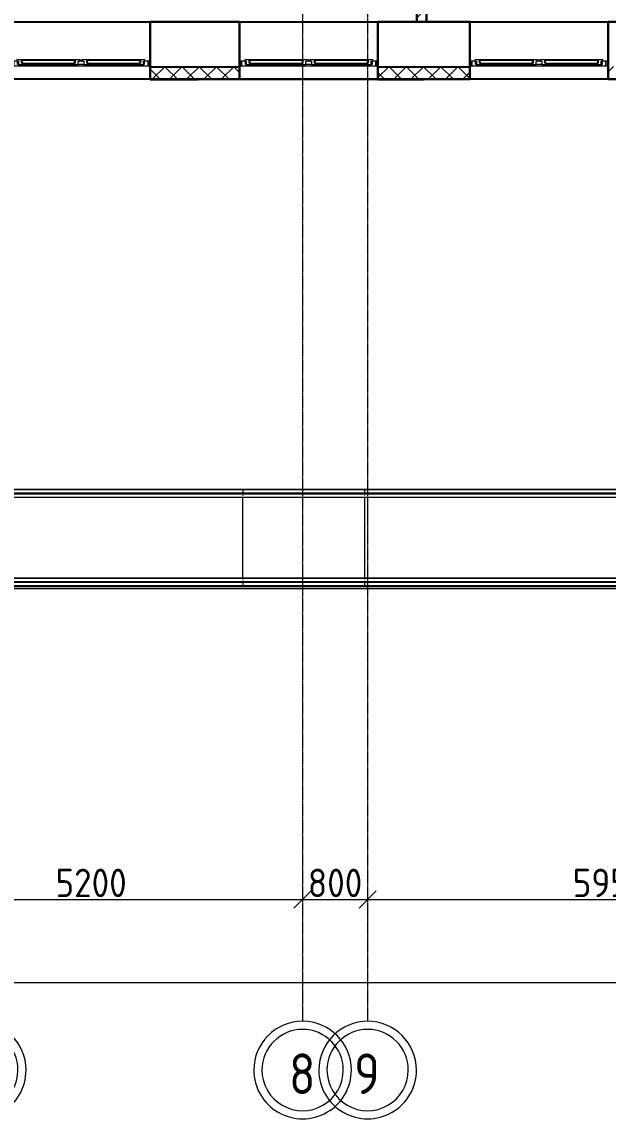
# Model space of a CAD drawing. Header units: millimetres. Extents: x -695119 to 412940, y -249585 to 622758.
# Drawn here: x -121966 to -114761, y 504638 to 518160 of the extents above; entities that cross this region are included whole.
import ezdxf

# ---------------------------------------------------------------- set-up
doc = ezdxf.new("R2010")
doc.units = ezdxf.units.MM
doc.linetypes.add('ADSK_Линия сетки', pattern=[25, 20, -2.5, 0, -2.5])
for name, color, linetype, lineweight in [('Балясины', 7, 'Continuous', 9), ('Каркас_Импост', 8, 'Continuous', 9), ('Ограждение', 8, 'Continuous', 9), ('Окна', 252, 'Continuous', 9), ('Оси', 252, 'Continuous', 9), ('Остекление', 8, 'Continuous', 9), ('Пандус', 7, 'Continuous', 18), ('Перекрытия', 7, 'Continuous', 18), ('Поручни', 8, 'Continuous', 9), ('Размеры', 7, 'Continuous', 9), ('Стены разрез', 7, 'Continuous', 30), ('Стены штриховка', 7, 'Continuous', 9), ('Тонкие линии', 7, 'Continuous', 18)]:
    doc.layers.add(name, color=color, linetype=linetype, lineweight=lineweight)
doc.layers.add('Стены', color=194, linetype='Continuous')
doc.styles.add('GOST Common_1', font='', dxfattribs={"height": 250})
doc.styles.add('ISOCPEUR', font='isocpeur.ttf', dxfattribs={"width": 0.9, "height": 350})
doc.styles.get('GOST Common_1').set_extended_font_data('GOST type B')
doc.dimstyles.new('ADSK_Основной_3_5_мм', dxfattribs={"dimscale": 304.8, "dimtxt": 348.593412, "dimasz": 0.695866, "dimexe": 0.492126, "dimexo": 0.492126, "dimgap": 0.098425, "dimtad": 1, "dimdec": 0, "dimdsep": 46, "dimtxsty": 'ISOCPEUR', "dimblk1": 'OBLIQUE', "dimblk2": 'OBLIQUE', "dimsah": 1, "dimcen": 0.09, "dimdle": 0.492126, "dimazin": 0, "dimtfac": 1, "dimtdec": 4, "dimtix": 1, "dimtmove": 0, "dimatfit": 3, "dimfxl": 1, "dimtvp": 1, "dimtolj": 1, "dimtzin": 0, "dimlwd": 18, "dimlwe": 18, "dimarcsym": 2})
pattern_1 = [(0, (-109179.56, 538399.79), (406.4, 101.6), [33.528, -271.272, 33.528, -271.272, -1625.6]), (0, (-109179.56, 538399.79), (406.4, 101.6), [-609.6, 33.528, -576.072, 33.528, -271.272, -711.2]), (0, (-109179.56, 538399.79), (406.4, 101.6), [-1524, 33.528, -169.672, 33.528, -474.472]), (120, (-109027.16, 538450.59), (-291.18818, 301.15272), [33.528, -271.272, 33.528, -271.272, -1625.6]), (120, (-109027.16, 538450.59), (-291.18818, 301.15272), [-609.6, 33.528, -576.072, 33.528, -271.272, -711.2]), (120, (-109027.16, 538450.59), (-291.18818, 301.15272), [-1524, 33.528, -169.672, 33.528, -474.472]), (240, (-108976.36, 538653.79), (-115.21182, -402.75272), [33.528, -271.272, 33.528, -271.272, -1625.6]), (240, (-108976.36, 538653.79), (-115.21182, -402.75272), [-609.6, 33.528, -576.072, 33.528, -271.272, -711.2]), (240, (-108976.36, 538653.79), (-115.21182, -402.75272), [-1524, 33.528, -169.672, 33.528, -474.472])]

# ---------------------------------------------------------------- blocks, each defined once
blk = doc.blocks.new('BIMLIB_Окно_Двустворчатое_VEKA_СФрамугойСнизу_ГОСТ30674_без линий - Ж_ОК-1_2320х1700-3824232-План 1 этажа смеж')
at = {"layer": 'Каркас_Импост', "lineweight": 18}
for p, q in [((-766, 265), (-825, 265)), ((-825, 265), (-825, 207)), ((-825, 207), (-787, 207)), ((-767, 207), (-787, 207)), ((-787, 207), (-787, 190)), ((-787, 190), (-731, 190)), ((-779, 207), (-779, 248)), ((-779, 248), (-767, 248)), ((-767, 248), (-767, 207)), ((-717, 248), (-767, 248)), ((-761, 248), (-766, 265)), ((-731, 190), (-730, 191)), ((-730, 199), (-730, 231)), ((-730, 231), (-712, 231)), ((-712, 199), (-730, 199)), ((-730, 191), (-729, 190)), ((-729, 190), (-714, 190)), ((-712, 231), (-717, 248)), ((-714, 190), (-712, 199)), ((-85, 248), (-90, 231)), ((-90, 231), (-72, 231)), ((-72, 199), (-90, 199)), ((-90, 199), (-88, 190)), ((-88, 190), (-73, 190)), ((-35, 248), (-85, 248)), ((-73, 190), (-72, 191)), ((-72, 231), (-72, 199)), ((-72, 191), (-71, 190)), ((-71, 190), (-15, 190)), ((-35, 207), (-35, 248)), ((-15, 207), (-35, 207)), ((-15, 190), (-15, 207)), ((35, 207), (15, 207)), ((15, 207), (15, 190)), ((15, 190), (71, 190)), ((35, 248), (35, 207)), ((85, 248), (35, 248)), ((71, 190), (72, 191)), ((72, 199), (72, 231)), ((72, 231), (90, 231)), ((90, 199), (72, 199)), ((72, 191), (73, 190)), ((73, 190), (88, 190)), ((90, 231), (85, 248)), ((88, 190), (90, 199)), ((717, 248), (712, 231)), ((712, 231), (730, 231)), ((730, 199), (712, 199)), ((712, 199), (714, 190)), ((714, 190), (729, 190)), ((767, 248), (717, 248)), ((729, 190), (730, 191)), ((730, 231), (730, 199)), ((730, 191), (731, 190)), ((731, 190), (787, 190)), ((766, 265), (761, 248)), ((825, 265), (766, 265)), ((767, 207), (767, 248)), ((767, 248), (779, 248)), ((787, 207), (767, 207)), ((779, 248), (779, 207)), ((787, 190), (787, 207)), ((787, 207), (825, 207)), ((825, 207), (825, 265))]:
    blk.add_line(p, q, dxfattribs=at)
at = {"layer": 'Каркас_Импост'}
for p, q in [((766, 265), (-766, 265)), ((-731, 190), (-729, 190)), ((-85, 248), (-717, 248)), ((-714, 190), (-88, 190)), ((-73, 190), (-71, 190)), ((-35, 248), (35, 248)), ((-15, 207), (15, 207)), ((15, 190), (-15, 190)), ((71, 190), (73, 190)), ((717, 248), (85, 248)), ((88, 190), (714, 190)), ((729, 190), (731, 190))]:
    blk.add_line(p, q, dxfattribs=at)
at = {"layer": 'Окна'}
for p, q in [((-825, 265), (-850, 265)), ((-850, 207), (-825, 207)), ((-825, 207), (-825, 265)), ((850, 265), (825, 265)), ((825, 265), (825, 207)), ((825, 207), (850, 207))]:
    blk.add_line(p, q, dxfattribs=at)
at = {"layer": 'Остекление'}
for p, q in [((-727, 231), (-730, 231)), ((-730, 231), (-730, 199)), ((-730, 199), (-727, 199)), ((-75, 231), (-727, 231)), ((-727, 231), (-727, 199)), ((-727, 199), (-727, 231)), ((-727, 199), (-75, 199)), ((-75, 199), (-75, 231)), ((-75, 231), (-75, 199)), ((-72, 231), (-75, 231)), ((-75, 199), (-72, 199)), ((-72, 199), (-72, 231)), ((75, 231), (72, 231)), ((72, 231), (72, 199)), ((72, 199), (75, 199)), ((727, 231), (75, 231)), ((75, 231), (75, 199)), ((75, 199), (75, 231)), ((75, 199), (727, 199)), ((727, 199), (727, 231)), ((727, 231), (727, 199)), ((730, 231), (727, 231)), ((727, 199), (730, 199)), ((730, 199), (730, 231))]:
    blk.add_line(p, q, dxfattribs=at)
blk = doc.blocks.new('BIMLIB_Окно_Двустворчатое_VEKA_СФрамугойСнизу_ГОСТ30674_без линий - Ж_ОК-2_2320х1700-3857394-План 1 этажа смеж')
at = {"layer": 'Каркас_Импост', "lineweight": 18}
for p, q in [((-766, 265), (-825, 265)), ((-825, 265), (-825, 207)), ((-825, 207), (-787, 207)), ((-767, 207), (-787, 207)), ((-787, 207), (-787, 190)), ((-787, 190), (-731, 190)), ((-779, 207), (-779, 248)), ((-779, 248), (-767, 248)), ((-767, 248), (-767, 207)), ((-717, 248), (-767, 248)), ((-761, 248), (-766, 265)), ((-731, 190), (-730, 191)), ((-730, 199), (-730, 231)), ((-730, 231), (-712, 231)), ((-712, 199), (-730, 199)), ((-730, 191), (-729, 190)), ((-729, 190), (-714, 190)), ((-712, 231), (-717, 248)), ((-714, 190), (-712, 199)), ((-85, 248), (-90, 231)), ((-90, 231), (-72, 231)), ((-72, 199), (-90, 199)), ((-90, 199), (-88, 190)), ((-88, 190), (-73, 190)), ((-35, 248), (-85, 248)), ((-73, 190), (-72, 191)), ((-72, 231), (-72, 199)), ((-72, 191), (-71, 190)), ((-71, 190), (-15, 190)), ((-35, 207), (-35, 248)), ((-15, 207), (-35, 207)), ((-15, 190), (-15, 207)), ((35, 207), (15, 207)), ((15, 207), (15, 190)), ((15, 190), (71, 190)), ((35, 248), (35, 207)), ((85, 248), (35, 248)), ((71, 190), (72, 191)), ((72, 199), (72, 231)), ((72, 231), (90, 231)), ((90, 199), (72, 199)), ((72, 191), (73, 190)), ((73, 190), (88, 190)), ((90, 231), (85, 248)), ((88, 190), (90, 199)), ((717, 248), (712, 231)), ((712, 231), (730, 231)), ((730, 199), (712, 199)), ((712, 199), (714, 190)), ((714, 190), (729, 190)), ((767, 248), (717, 248)), ((729, 190), (730, 191)), ((730, 231), (730, 199)), ((730, 191), (731, 190)), ((731, 190), (787, 190)), ((766, 265), (761, 248)), ((825, 265), (766, 265)), ((767, 207), (767, 248)), ((767, 248), (779, 248)), ((787, 207), (767, 207)), ((779, 248), (779, 207)), ((787, 190), (787, 207)), ((787, 207), (825, 207)), ((825, 207), (825, 265))]:
    blk.add_line(p, q, dxfattribs=at)
at = {"layer": 'Каркас_Импост'}
for p, q in [((766, 265), (-766, 265)), ((-731, 190), (-729, 190)), ((-85, 248), (-717, 248)), ((-714, 190), (-88, 190)), ((-73, 190), (-71, 190)), ((-35, 248), (35, 248)), ((-15, 207), (15, 207)), ((15, 190), (-15, 190)), ((71, 190), (73, 190)), ((717, 248), (85, 248)), ((88, 190), (714, 190)), ((729, 190), (731, 190))]:
    blk.add_line(p, q, dxfattribs=at)
at = {"layer": 'Окна'}
for p, q in [((-825, 265), (-850, 265)), ((-850, 207), (-825, 207)), ((-825, 207), (-825, 265)), ((850, 265), (825, 265)), ((825, 265), (825, 207)), ((825, 207), (850, 207))]:
    blk.add_line(p, q, dxfattribs=at)
at = {"layer": 'Остекление'}
for p, q in [((-727, 231), (-730, 231)), ((-730, 231), (-730, 199)), ((-730, 199), (-727, 199)), ((-75, 231), (-727, 231)), ((-727, 231), (-727, 199)), ((-727, 199), (-727, 231)), ((-727, 199), (-75, 199)), ((-75, 199), (-75, 231)), ((-75, 231), (-75, 199)), ((-72, 231), (-75, 231)), ((-75, 199), (-72, 199)), ((-72, 199), (-72, 231)), ((75, 231), (72, 231)), ((72, 231), (72, 199)), ((72, 199), (75, 199)), ((727, 231), (75, 231)), ((75, 231), (75, 199)), ((75, 199), (75, 231)), ((75, 199), (727, 199)), ((727, 199), (727, 231)), ((727, 231), (727, 199)), ((730, 231), (727, 231)), ((727, 199), (730, 199)), ((730, 199), (730, 231))]:
    blk.add_line(p, q, dxfattribs=at)
blk = doc.blocks.new('Ограждение - Ограждение-3728732-План 1 этажа смеж')
at = {"layer": 'Поручни'}
for p, q in [((-10071, -27135), (-16071, -27135)), ((-16071, -27175), (-10071, -27175)), ((-8571, -27135), (-10071, -27135)), ((-10071, -27135), (-10071, -27175)), ((-10071, -27175), (-8571, -27175)), ((-2571, -27135), (-8571, -27135)), ((-8571, -27175), (-8571, -27135)), ((-8571, -27175), (-2571, -27175))]:
    blk.add_line(p, q, dxfattribs=at)
at = {"layer": 'Поручни', "flags": 128}
for points in [[(-10071, -27136), (-10071, -27138), (-10071, -27141), (-10071, -27145), (-10071, -27150), (-10071, -27155), (-10071, -27160), (-10071, -27165), (-10071, -27169), (-10071, -27172), (-10071, -27174)], [(-8571, -27174), (-8571, -27172), (-8571, -27169), (-8571, -27165), (-8571, -27160), (-8571, -27155), (-8571, -27150), (-8571, -27145), (-8571, -27141), (-8571, -27138), (-8571, -27136)]]:
    blk.add_lwpolyline(points, dxfattribs=at)
blk = doc.blocks.new('Тип верхнего поручня - Верхний поручень_Внутренний_-3728760-План 1 этажа смеж')
at = {"layer": 'Ограждение'}
for p, q in [((-10070, -27085), (-16070, -27085)), ((-16070, -27125), (-10070, -27125)), ((-8570, -27085), (-10070, -27085)), ((-10070, -27125), (-8570, -27125)), ((-2571, -27085), (-8570, -27085)), ((-8570, -27125), (-2571, -27125))]:
    blk.add_line(p, q, dxfattribs=at)
at = {"layer": 'Ограждение', "flags": 128}
for points in [[(-10071, -27103), (-10071, -27105), (-10071, -27107)], [(-10071, -27107), (-10071, -27105), (-10071, -27103)]]:
    blk.add_lwpolyline(points, dxfattribs=at)
at = {"layer": 'Ограждение'}
blk.add_open_spline([(-8571, -27107), (-8571, -27107), (-8571, -27105), (-8571, -27103), (-8571, -27103)], degree=3, dxfattribs=at)
blk = doc.blocks.new('Тип верхнего поручня - Верхний поручень_Внутренний_-V68-План 1 этажа смеж')
at = {"layer": 'Ограждение'}
for p, q in [((-16071, -27085), (-10071, -27085)), ((-16071, -27125), (-10071, -27125)), ((-10071, -27085), (-8571, -27085)), ((-10071, -27125), (-8571, -27125)), ((-8571, -27085), (-2573, -27085)), ((-8571, -27125), (-2573, -27125))]:
    blk.add_line(p, q, dxfattribs=at)
blk = doc.blocks.new('Ограждение - Ограждение-3761827-План 1 этажа смеж')
at = {"layer": 'Поручни'}
for p, q in [((-10071, -25995), (-16071, -25995)), ((-16071, -26035), (-10071, -26035)), ((-8571, -25995), (-10071, -25995)), ((-10071, -25995), (-10071, -26035)), ((-10071, -26035), (-8571, -26035)), ((-2571, -25995), (-8571, -25995)), ((-8571, -26035), (-8571, -25995)), ((-8571, -26035), (-2571, -26035))]:
    blk.add_line(p, q, dxfattribs=at)
at = {"layer": 'Поручни', "flags": 128}
for points in [[(-10071, -25996), (-10071, -25998), (-10071, -26001), (-10071, -26005), (-10071, -26010), (-10071, -26015), (-10071, -26020), (-10071, -26025), (-10071, -26029), (-10071, -26032), (-10071, -26034)], [(-8571, -26034), (-8571, -26032), (-8571, -26029), (-8571, -26025), (-8571, -26020), (-8571, -26015), (-8571, -26010), (-8571, -26005), (-8571, -26001), (-8571, -25998), (-8571, -25996)]]:
    blk.add_lwpolyline(points, dxfattribs=at)
blk = doc.blocks.new('Тип верхнего поручня - Верхний поручень_Внутренний_-3761831-План 1 этажа смеж')
at = {"layer": 'Ограждение'}
for p, q in [((-10070, -26045), (-16070, -26045)), ((-16070, -26085), (-10070, -26085)), ((-2571, -26045), (-8570, -26045)), ((-8570, -26085), (-2571, -26085))]:
    blk.add_line(p, q, dxfattribs=at)
at = {"layer": 'Ограждение', "flags": 128}
for points in [[(-10071, -26063), (-10071, -26065), (-10071, -26067)], [(-10071, -26067), (-10071, -26065), (-10071, -26063)]]:
    blk.add_lwpolyline(points, dxfattribs=at)
at = {"layer": 'Ограждение'}
blk.add_open_spline([(-8571, -26067), (-8571, -26067), (-8571, -26065), (-8571, -26063), (-8571, -26063)], degree=3, dxfattribs=at)
blk = doc.blocks.new('Тип верхнего поручня - Верхний поручень_Внутренний_-V72-План 1 этажа смеж')
at = {"layer": 'Ограждение'}
for p, q in [((-16071, -26045), (-10071, -26045)), ((-16071, -26085), (-10071, -26085)), ((-10071, -26045), (-8571, -26045)), ((-10071, -26085), (-8571, -26085)), ((-8571, -26045), (-2573, -26045)), ((-8571, -26085), (-2573, -26085))]:
    blk.add_line(p, q, dxfattribs=at)
blk = doc.blocks.new('Ось сетки - Круг_Ø12 мм 2-461932-План 1 этажа смеж')
at = {"layer": 'Оси', "lineweight": 20}
for radius, start, end in [(6, 360, 180), (5, 360, 180), (6, 180, 360), (5, 180, 360)]:
    blk.add_arc((0, 0), radius, start, end, dxfattribs=at)
blk = doc.blocks.new('_Oblique')
at = {"color": 0, "linetype": 'ByBlock', "lineweight": -2}
blk.add_line((-0.5, -0.5), (0.5, 0.5), dxfattribs=at)
blk = doc.blocks.new('*D506')
at = {"layer": 'Defpoints', "color": 0, "transparency": 16777216}
for p in [(-142516, 506443), (-74916, 506443), (-74916, 506343)]:
    blk.add_point(p, dxfattribs=at)
at = {"layer": 'Размеры', "color": 0, "lineweight": 18, "transparency": 16777216}
for p, q in [((-142666, 506343), (-74766, 506343)), ((-142516, 506293), (-142516, 506193)), ((-74916, 506293), (-74916, 506193))]:
    blk.add_line(p, q, dxfattribs=at)
at = {"layer": 'Размеры', "color": 0, "lineweight": 18, "transparency": 16777216, "xscale": 212.1, "yscale": 212.1, "zscale": 212.1, "rotation": 180}
blk.add_blockref('_Oblique', (-142516, 506343), dxfattribs=at)
at = {"layer": 'Размеры', "color": 0, "lineweight": 18, "transparency": 16777216, "xscale": 212.1, "yscale": 212.1, "zscale": 212.1}
blk.add_blockref('_Oblique', (-74916, 506343), dxfattribs=at)
at = {"layer": 'Размеры', "color": 0, "lineweight": 20, "transparency": 16777216, "insert": (-108716, 506548), "char_height": 350, "width": 1324.48, "attachment_point": 5, "style": 'ISOCPEUR'}
blk.add_mtext('\\A1;67600', dxfattribs=at)
blk = doc.blocks.new('*D511')
at = {"layer": 'Defpoints', "color": 0, "transparency": 16777216}
for p in [(-123716, 507462), (-118516, 507462), (-118516, 507362)]:
    blk.add_point(p, dxfattribs=at)
at = {"layer": 'Размеры', "color": 0, "lineweight": 18, "transparency": 16777216}
for p, q in [((-123866, 507362), (-118366, 507362)), ((-123716, 507312), (-123716, 507212)), ((-118516, 507312), (-118516, 507212))]:
    blk.add_line(p, q, dxfattribs=at)
at = {"layer": 'Размеры', "color": 0, "lineweight": 18, "transparency": 16777216, "xscale": 212.1, "yscale": 212.1, "zscale": 212.1, "rotation": 180}
blk.add_blockref('_Oblique', (-123716, 507362), dxfattribs=at)
at = {"layer": 'Размеры', "color": 0, "lineweight": 18, "transparency": 16777216, "xscale": 212.1, "yscale": 212.1, "zscale": 212.1}
blk.add_blockref('_Oblique', (-118516, 507362), dxfattribs=at)
at = {"layer": 'Размеры', "color": 0, "lineweight": 20, "transparency": 16777216, "insert": (-121116, 507567), "char_height": 350, "width": 1059.58, "attachment_point": 5, "style": 'ISOCPEUR'}
blk.add_mtext('\\A1;5200', dxfattribs=at)
blk = doc.blocks.new('*D512')
at = {"layer": 'Defpoints', "color": 0, "transparency": 16777216}
for p in [(-118516, 507462), (-117716, 507462), (-117716, 507362)]:
    blk.add_point(p, dxfattribs=at)
at = {"layer": 'Размеры', "color": 0, "lineweight": 18, "transparency": 16777216}
for p, q in [((-118666, 507362), (-117566, 507362)), ((-118516, 507312), (-118516, 507212)), ((-117716, 507312), (-117716, 507212))]:
    blk.add_line(p, q, dxfattribs=at)
at = {"layer": 'Размеры', "color": 0, "lineweight": 18, "transparency": 16777216, "xscale": 212.1, "yscale": 212.1, "zscale": 212.1, "rotation": 180}
blk.add_blockref('_Oblique', (-118516, 507362), dxfattribs=at)
at = {"layer": 'Размеры', "color": 0, "lineweight": 18, "transparency": 16777216, "xscale": 212.1, "yscale": 212.1, "zscale": 212.1}
blk.add_blockref('_Oblique', (-117716, 507362), dxfattribs=at)
at = {"layer": 'Размеры', "color": 0, "lineweight": 20, "transparency": 16777216, "insert": (-118116, 507567), "char_height": 350, "width": 794.69, "attachment_point": 5, "style": 'ISOCPEUR'}
blk.add_mtext('\\A1;800', dxfattribs=at)
blk = doc.blocks.new('*D513')
at = {"layer": 'Defpoints', "color": 0, "transparency": 16777216}
for p in [(-117716, 507462), (-111766, 507462), (-111766, 507362)]:
    blk.add_point(p, dxfattribs=at)
at = {"layer": 'Размеры', "color": 0, "lineweight": 18, "transparency": 16777216}
for p, q in [((-117866, 507362), (-111616, 507362)), ((-117716, 507312), (-117716, 507212)), ((-111766, 507312), (-111766, 507212))]:
    blk.add_line(p, q, dxfattribs=at)
at = {"layer": 'Размеры', "color": 0, "lineweight": 18, "transparency": 16777216, "xscale": 212.1, "yscale": 212.1, "zscale": 212.1, "rotation": 180}
blk.add_blockref('_Oblique', (-117716, 507362), dxfattribs=at)
at = {"layer": 'Размеры', "color": 0, "lineweight": 18, "transparency": 16777216, "xscale": 212.1, "yscale": 212.1, "zscale": 212.1}
blk.add_blockref('_Oblique', (-111766, 507362), dxfattribs=at)
at = {"layer": 'Размеры', "color": 0, "lineweight": 20, "transparency": 16777216, "insert": (-114741, 507567), "char_height": 350, "width": 1059.58, "attachment_point": 5, "style": 'ISOCPEUR'}
blk.add_mtext('\\A1;5950', dxfattribs=at)

msp = doc.modelspace()

# ---------------------------------------------------------------- hatches: boundary and pattern name
at = {"layer": 'Стены разрез', "lineweight": 9}
h = msp.add_hatch(dxfattribs=at)
h.set_pattern_fill('FP_1', color=256, style=0, pattern_type=2)
h.set_pattern_definition([(45, (-109179.56, 538399.8), (-235.7317, 235.7317), []), (45, (-109022.4, 538399.8), (-235.7317, 235.7317), [])])
h.paths.add_polyline_path([(-116990.535, 518160.058), (-116990.535, 521040.058), (-117110.535, 521040.058), (-117110.535, 518160.058)])
h = msp.add_hatch(dxfattribs=at)
h.set_pattern_fill('FP_5', color=256, style=0, pattern_type=2)
h.set_pattern_definition([(45, (-109179.56, 538399.79), (-106.066, 106.066), []), (135, (-109179.56, 538399.79), (-106.066, -106.066), [])])
h.paths.add_polyline_path([(-120388.535, 517460.058), (-119292.535, 517460.058), (-119292.535, 517534.058), (-119290.535, 517534.058), (-119290.535, 517610.058), (-120390.535, 517610.058), (-120390.535, 517534.058), (-120388.535, 517534.058)])
h.paths.add_polyline_path([(-117588.535, 517460.058), (-116462.535, 517460.058), (-116462.535, 517534.058), (-116460.535, 517534.058), (-116460.535, 517610.058), (-117590.535, 517610.058), (-117590.535, 517534.058), (-117588.535, 517534.058)])
h.paths.add_polyline_path([(-114690.535, 517460.058), (-114690.535, 517610.058), (-114760.535, 517610.058), (-114760.535, 517534.058), (-114758.535, 517534.058), (-114758.535, 517460.058)])
h.paths.add_polyline_path([(-130911.608, 517460.058), (-130512.535, 517460.058), (-130512.535, 517534.058), (-130510.535, 517534.058), (-130510.535, 517610.058), (-131600.535, 517610.058), (-131600.535, 517534.058), (-131598.535, 517534.058), (-131598.535, 517460.058)])
h.paths.add_polyline_path([(-137238.535, 517460.058), (-136112.535, 517460.058), (-136112.535, 517534.058), (-136110.535, 517534.058), (-136110.535, 517610.058), (-137240.535, 517610.058), (-137240.535, 517534.058), (-137238.535, 517534.058)])
h.paths.add_polyline_path([(-133302.535, 517460.058), (-133302.535, 517534.058), (-133300.535, 517534.058), (-133300.535, 517610.058), (-134410.535, 517610.058), (-134410.535, 517534.058), (-134408.535, 517534.058), (-134408.535, 517460.058), (-133781.799, 517460.058)])
h.paths.add_polyline_path([(-138942.535, 517460.058), (-138942.535, 517534.058), (-138940.535, 517534.058), (-138940.535, 517610.058), (-140090.535, 517610.058), (-140090.535, 517534.058), (-140088.535, 517534.058), (-140088.535, 517460.058), (-139163.409, 517460.058)])
h.paths.add_polyline_path([(-128808.535, 517460.058), (-127682.535, 517460.058), (-127682.535, 517534.058), (-127680.535, 517534.058), (-127680.535, 517610.058), (-128810.535, 517610.058), (-128810.535, 517534.058), (-128808.535, 517534.058)])
h.paths.add_polyline_path([(-125978.535, 517460.058), (-124862.535, 517460.058), (-124862.535, 517534.058), (-124860.535, 517534.058), (-124860.535, 517610.058), (-125980.535, 517610.058), (-125980.535, 517534.058), (-125978.535, 517534.058), (-125978.535, 517515.78)])
h.paths.add_polyline_path([(-123158.535, 517460.058), (-122092.535, 517460.058), (-122092.535, 517534.058), (-122090.535, 517534.058), (-122090.535, 517610.058), (-123160.535, 517610.058), (-123160.535, 517534.058), (-123158.535, 517534.058)])
h.paths.add_polyline_path([(-141792.535, 517460.058), (-141792.535, 517534.058), (-141790.535, 517534.058), (-141790.535, 517610.058), (-143215.535, 517610.058), (-143215.535, 517460.058), (-142392.375, 517460.058)])
h = msp.add_hatch(dxfattribs=at)
h.set_pattern_fill('FP_4', color=256, style=0, pattern_type=2)
h.set_pattern_definition(pattern_1)
h.paths.add_polyline_path([(-123018.58, 517458.058), (-122090.535, 517458.058), (-122090.535, 517534.058), (-122092.535, 517534.058), (-122092.535, 517460.058), (-123158.535, 517460.058), (-123158.535, 517534.058), (-123160.535, 517534.058), (-123160.535, 517458.058)])
h.paths.add_polyline_path([(-114690.535, 517458.058), (-114690.535, 517460.058), (-114758.535, 517460.058), (-114758.535, 517534.058), (-114760.535, 517534.058), (-114760.535, 517458.058)])
h.paths.add_polyline_path([(-130552.834, 517458.058), (-130510.535, 517458.058), (-130510.535, 517534.058), (-130512.535, 517534.058), (-130512.535, 517460.058), (-131598.535, 517460.058), (-131598.535, 517534.058), (-131600.535, 517534.058), (-131600.535, 517458.058), (-130911.608, 517458.058)])
h.paths.add_polyline_path([(-128810.535, 517458.058), (-127680.535, 517458.058), (-127680.535, 517534.058), (-127682.535, 517534.058), (-127682.535, 517460.058), (-128808.535, 517460.058), (-128808.535, 517534.058), (-128810.535, 517534.058)])
h.paths.add_polyline_path([(-116460.535, 517458.058), (-116460.535, 517534.058), (-116462.535, 517534.058), (-116462.535, 517460.058), (-117588.535, 517460.058), (-117588.535, 517534.058), (-117590.535, 517534.058), (-117590.535, 517458.058), (-116560.648, 517458.058)])
h.paths.add_polyline_path([(-125980.535, 517458.058), (-124860.535, 517458.058), (-124860.535, 517534.058), (-124862.535, 517534.058), (-124862.535, 517460.058), (-125978.535, 517460.058), (-125978.535, 517534.058), (-125980.535, 517534.058), (-125980.535, 517515.78)])
h.paths.add_polyline_path([(-120390.535, 517458.058), (-119290.535, 517458.058), (-119290.535, 517534.058), (-119292.535, 517534.058), (-119292.535, 517460.058), (-120388.535, 517460.058), (-120388.535, 517534.058), (-120390.535, 517534.058)])
h.paths.add_polyline_path([(-141790.535, 517458.058), (-141790.535, 517534.058), (-141792.535, 517534.058), (-141792.535, 517460.058), (-143215.535, 517460.058), (-143215.535, 517458.058), (-142392.375, 517458.058)])
h.paths.add_polyline_path([(-136293.217, 517458.058), (-136110.535, 517458.058), (-136110.535, 517534.058), (-136112.535, 517534.058), (-136112.535, 517460.058), (-137238.535, 517460.058), (-137238.535, 517534.058), (-137240.535, 517534.058), (-137240.535, 517458.058), (-136651.991, 517458.058)])
h.paths.add_polyline_path([(-139163.409, 517458.058), (-138940.535, 517458.058), (-138940.535, 517534.058), (-138942.535, 517534.058), (-138942.535, 517460.058), (-140088.535, 517460.058), (-140088.535, 517534.058), (-140090.535, 517534.058), (-140090.535, 517458.058), (-139522.183, 517458.058)])
h.paths.add_polyline_path([(-134410.535, 517458.058), (-133300.535, 517458.058), (-133300.535, 517534.058), (-133302.535, 517534.058), (-133302.535, 517460.058), (-134408.535, 517460.058), (-134408.535, 517534.058), (-134410.535, 517534.058)])
h = msp.add_hatch(dxfattribs=at)
h.set_pattern_fill('FP_4', color=256, style=0, pattern_type=2)
h.set_pattern_definition(pattern_1)
h.paths.add_polyline_path([(-134410.535, 517453.058), (-133855.535, 517453.058), (-133855.535, 517458.058), (-134410.535, 517458.058)])
h.paths.add_polyline_path([(-139163.409, 517453.058), (-138940.535, 517453.058), (-138940.535, 517458.058), (-140090.535, 517458.058), (-140090.535, 517453.058), (-139522.183, 517453.058)])
h.paths.add_polyline_path([(-123160.535, 517453.058), (-122090.535, 517453.058), (-122090.535, 517458.058), (-123160.535, 517458.058)])
h.paths.add_polyline_path([(-125420.535, 517453.058), (-125420.535, 517458.058), (-125980.535, 517458.058), (-125980.535, 517453.058), (-125888.772, 517453.058)])
h.paths.add_polyline_path([(-117278.196, 517453.058), (-117025.535, 517453.058), (-117025.535, 517458.058), (-117590.535, 517458.058), (-117590.535, 517453.058)])
h.paths.add_polyline_path([(-119800.535, 517453.058), (-119800.535, 517458.058), (-120390.535, 517458.058), (-120390.535, 517453.058), (-120148.388, 517453.058)])
h.paths.add_polyline_path([(-95180.535, 517453.058), (-94630.535, 517453.058), (-94630.535, 517458.058), (-95180.535, 517458.058)])
h.paths.add_polyline_path([(-91446.47, 517453.058), (-91305.535, 517453.058), (-91305.535, 517458.058), (-92380.535, 517458.058), (-92380.535, 517453.058), (-92164.018, 517453.058)])
h.paths.add_polyline_path([(-99680.535, 517453.058), (-99680.535, 517458.058), (-100220.535, 517458.058), (-100220.535, 517453.058), (-99698.271, 517453.058)])
h.paths.add_polyline_path([(-83912.216, 517453.058), (-83475.535, 517453.058), (-83475.535, 517458.058), (-84020.535, 517458.058), (-84020.535, 517453.058)])

# ---------------------------------------------------------------- linework, layer by layer
at = {"layer": 'Оси', "linetype": 'ADSK_Линия сетки'}
for p, q in [((-118515.535, 535260.058), (-118515.535, 505864.372)), ((-117715.535, 535260.058), (-117715.535, 505864.372))]:
    msp.add_line(p, q, dxfattribs=at)
at = {"layer": 'Пандус'}
for p, q in [((-125250.535, 512412.717), (-119250.535, 512412.717)), ((-119250.535, 512404.769), (-119250.535, 512412.717)), ((-119250.535, 512412.717), (-117750.535, 512412.717)), ((-117750.535, 512404.769), (-117750.535, 512412.717)), ((-117750.535, 512412.717), (-111750.535, 512412.717)), ((-119250.535, 512354.769), (-119250.535, 512364.769)), ((-119250.535, 511314.769), (-119250.535, 512314.769)), ((-117750.535, 512354.769), (-117750.535, 512364.769)), ((-117750.535, 511314.769), (-117750.535, 512314.769)), ((-125250.535, 511212.717), (-119250.535, 511212.717)), ((-119250.535, 511264.769), (-119250.535, 511274.769)), ((-119250.535, 511212.717), (-119250.535, 511224.769)), ((-119250.535, 511212.717), (-117750.535, 511212.717)), ((-117750.535, 511264.769), (-117750.535, 511274.769)), ((-117750.535, 511212.717), (-117750.535, 511224.769)), ((-117750.535, 511212.717), (-111750.535, 511212.717))]:
    msp.add_line(p, q, dxfattribs=at)
at = {"layer": 'Перекрытия', "color": 49, "true_color": 0x464646}
for p, q in [((-132250.535, 512412.717), (-111750.535, 512412.717)), ((-111750.535, 511184.769), (-132250.535, 511184.769))]:
    msp.add_line(p, q, dxfattribs=at)
at = {"layer": 'Стены'}
for p, q in [((-122090.535, 518160.058), (-120390.535, 518160.058)), ((-119290.535, 518160.058), (-117590.535, 518160.058)), ((-116460.535, 518160.058), (-114760.535, 518160.058)), ((-120390.535, 517610.058), (-119290.535, 517610.058)), ((-117590.535, 517610.058), (-116460.535, 517610.058)), ((-114760.535, 517610.058), (-114744.535, 517610.058)), ((-120390.535, 517458.058), (-122090.535, 517458.058)), ((-117590.535, 517453.058), (-119800.535, 517453.058)), ((-119290.535, 517458.058), (-119290.535, 517453.058)), ((-117590.535, 517458.058), (-119290.535, 517458.058)), ((-117011.585, 517453.058), (-117025.535, 517453.058)), ((-117011.585, 517453.058), (-117011.585, 517458.058)), ((-114760.535, 517458.058), (-116460.535, 517458.058))]:
    msp.add_line(p, q, dxfattribs=at)
at = {"layer": 'Стены разрез'}
for p, q in [((-117110.535, 523880.058), (-117110.535, 518160.058)), ((-116990.535, 518160.058), (-116990.535, 520980.058)), ((-119290.535, 518160.058), (-120390.535, 518160.058)), ((-120390.535, 518160.058), (-120390.535, 517453.058)), ((-119290.535, 517458.058), (-119290.535, 518160.058)), ((-116460.535, 518160.058), (-117590.535, 518160.058)), ((-117590.535, 518160.058), (-117590.535, 517453.058)), ((-116460.535, 517458.058), (-116460.535, 518160.058)), ((-114760.535, 518160.058), (-114760.535, 517458.058)), ((-113650.535, 518160.058), (-114760.535, 518160.058)), ((-120390.535, 517458.058), (-119290.535, 517458.058)), ((-120390.535, 517453.058), (-119800.535, 517453.058)), ((-119800.535, 517453.058), (-119800.535, 517458.058)), ((-117590.535, 517458.058), (-116460.535, 517458.058)), ((-117590.535, 517453.058), (-117025.535, 517453.058)), ((-117025.535, 517453.058), (-117025.535, 517458.058)), ((-114760.535, 517458.058), (-113650.535, 517458.058))]:
    msp.add_line(p, q, dxfattribs=at)
at = {"layer": 'Стены штриховка'}
for p, q in [((-120388.535, 517534.058), (-120390.535, 517534.058)), ((-120388.535, 517534.058), (-120388.535, 517460.058)), ((-119290.535, 517534.058), (-119292.535, 517534.058)), ((-119292.535, 517460.058), (-119292.535, 517534.058)), ((-117588.535, 517534.058), (-117590.535, 517534.058)), ((-117588.535, 517534.058), (-117588.535, 517460.058)), ((-116460.535, 517534.058), (-116462.535, 517534.058)), ((-116462.535, 517460.058), (-116462.535, 517534.058)), ((-114758.535, 517534.058), (-114760.535, 517534.058)), ((-120388.535, 517460.058), (-119292.535, 517460.058)), ((-117588.535, 517460.058), (-116462.535, 517460.058))]:
    msp.add_line(p, q, dxfattribs=at)
at = {"layer": 'Тонкие линии'}
msp.add_line((-117715.535, 512210.058), (-117715.535, 512010.058), dxfattribs=at)

# ---------------------------------------------------------------- block references
at = {"layer": 'Балясины'}
for name in ['Ограждение - Ограждение-3761827-План 1 этажа смеж', 'Ограждение - Ограждение-3728732-План 1 этажа смеж']:
    msp.add_blockref(name, (-109179.558, 538399.789), dxfattribs=at)
at = {"layer": 'Ограждение'}
for name in ['Тип верхнего поручня - Верхний поручень_Внутренний_-3761831-План 1 этажа смеж', 'Тип верхнего поручня - Верхний поручень_Внутренний_-V72-План 1 этажа смеж', 'Тип верхнего поручня - Верхний поручень_Внутренний_-3728760-План 1 этажа смеж', 'Тип верхнего поручня - Верхний поручень_Внутренний_-V68-План 1 этажа смеж']:
    msp.add_blockref(name, (-109179.558, 538399.789), dxfattribs=at)
at = {"layer": 'Окна', "rotation": 180}
for name, p in [('BIMLIB_Окно_Двустворчатое_VEKA_СФрамугойСнизу_ГОСТ30674_без линий - Ж_ОК-1_2320х1700-3824232-План 1 этажа смеж', (-121240.535, 517885.058)), ('BIMLIB_Окно_Двустворчатое_VEKA_СФрамугойСнизу_ГОСТ30674_без линий - Ж_ОК-1_2320х1700-3824232-План 1 этажа смеж', (-118440.535, 517885.058)), ('BIMLIB_Окно_Двустворчатое_VEKA_СФрамугойСнизу_ГОСТ30674_без линий - Ж_ОК-2_2320х1700-3857394-План 1 этажа смеж', (-115610.535, 517885.058))]:
    msp.add_blockref(name, p, dxfattribs=at)
at = {"layer": 'Оси', "lineweight": 20, "xscale": 99.99999999999993, "yscale": 99.99999999999993, "zscale": 99.99999999999993, "rotation": 180}
for p in [(-122515.535, 505264.372), (-118515.535, 505264.372), (-117715.535, 505264.372)]:
    msp.add_blockref('Ось сетки - Круг_Ø12 мм 2-461932-План 1 этажа смеж', p, dxfattribs=at)

# ---------------------------------------------------------------- texts
at = {"layer": 'Оси', "char_height": 500, "width": 389.62012, "attachment_point": 1, "style": 'GOST Common_1'}
for s, insert in [('\\fGOST Common|b0|i0|c204|p34|;\\W.9;8', (-118681.655, 505468.985)), ('\\fGOST Common|b0|i0|c204|p34|;\\W.9;9', (-117881.655, 505468.985))]:
    msp.add_mtext(s, dxfattribs=dict(at, insert=insert))

# ---------------------------------------------------------------- dimensions: what is measured, and where the dimension line sits
at = {"layer": 'Размеры', "lineweight": 20}
for base, p1, p2, override, picture, middle in [((-118515.535, 507361.716), (-123715.535, 507461.701), (-118515.535, 507461.701), {"dimpost": '<>', "dimfxl": 5200}, '*D511', (-121115.535, 507566.716)), ((-117715.535, 507361.716), (-118515.535, 507461.701), (-117715.535, 507461.701), {"dimpost": '<>', "dimfxl": 800}, '*D512', (-118115.535, 507566.716)), ((-111765.535, 507361.716), (-117715.535, 507461.701), (-111765.535, 507461.701), {"dimpost": '<>', "dimfxl": 5950}, '*D513', (-114740.535, 507566.716)), ((-74915.535, 506343.474), (-142515.535, 506443.459), (-74915.535, 506443.459), {"dimpost": '<>', "dimfxl": 67600}, '*D506', (-108715.535, 506548.474))]:
    dim = msp.add_linear_dim(base=base, p1=p1, p2=p2, dimstyle='ADSK_Основной_3_5_мм', override=override, dxfattribs=at)
    dim.commit()
    dim.dimension.update_dxf_attribs({"geometry": picture, "text_midpoint": middle})

doc.saveas('drawing.dxf')
